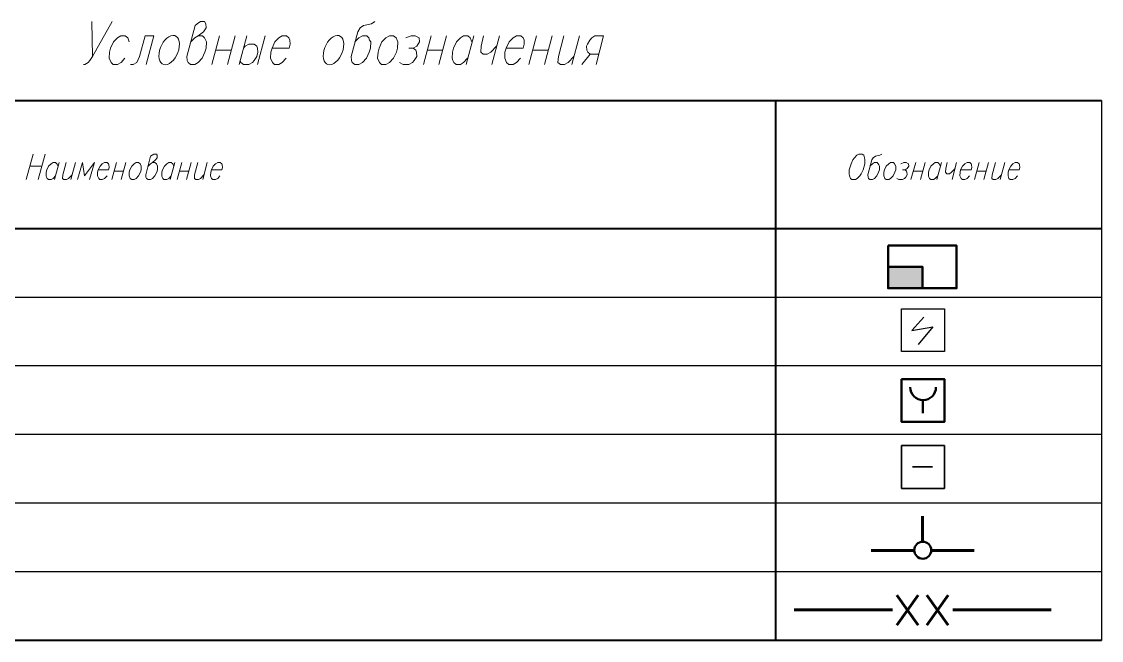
# Model space of a CAD drawing. Header units: millimetres. Extents: x 2185 to 4647, y 1259 to 2456.
# Drawn here: x 2947.2 to 3136.2, y 1302.9 to 1411.2 of the extents above; entities that cross this region are included whole.
import ezdxf

# ---------------------------------------------------------------- set-up
doc = ezdxf.new("R2010")
doc.units = ezdxf.units.MM
for name, color, linetype in [('PDF _0', 7, 'Continuous'), ('PDF _Датчики (Вновь)', 7, 'Continuous'), ('PDF _Линия связи (Вновь)', 7, 'Continuous'), ('PDF _ППК и др. приБоры', 7, 'Continuous'), ('PDF _стены', 7, 'Continuous'), ('PDF _ТаБлица', 7, 'Continuous'), ('PDF _текст', 7, 'Continuous'), ('PDF _Эл. аппараты (Вновь)', 7, 'Continuous')]:
    doc.layers.add(name, color=color, linetype=linetype)

msp = doc.modelspace()

# ---------------------------------------------------------------- linework, layer by layer
msp.add_line((3136.2, 1397.41), (3136.2, 1302.92))
at = {"layer": 'PDF _0', "lineweight": 25}
for points in [[(3136.2, 1362.93), (2858.75, 1362.93)], [(3136.2, 1350.93), (2858.75, 1350.93)], [(3136.2, 1338.92), (2858.75, 1338.92)], [(3136.2, 1326.92), (2858.75, 1326.92)], [(3136.2, 1314.92), (2858.75, 1314.92)], [(3136.2, 1302.92), (2858.75, 1302.92)]]:
    msp.add_lwpolyline(points, dxfattribs=at)
at = {"layer": 'PDF _0', "lineweight": 30}
for points in [[(3108.71, 1353.47), (3101.21, 1353.47), (3101.21, 1360.96), (3108.71, 1360.96)], [(3101.21, 1329.52), (3101.21, 1337.02), (3108.71, 1337.02), (3101.21, 1337.02)], [(3108.71, 1337.02), (3108.71, 1329.52)]]:
    msp.add_lwpolyline(points, close=True, dxfattribs=at)
for points in [[(3105.09, 1359.5), (3102.99, 1357.15), (3106.67, 1357.78), (3104.13, 1354.67)], [(3108.71, 1329.52), (3101.21, 1329.52), (3108.71, 1329.52)]]:
    msp.add_lwpolyline(points, dxfattribs=at)
at = {"layer": 'PDF _Датчики (Вновь)', "lineweight": 50}
msp.add_lwpolyline([(3101.21, 1348.64), (3108.71, 1348.64), (3108.71, 1341.15), (3101.21, 1341.15)], close=True, dxfattribs=at)
msp.add_lwpolyline([(3104.96, 1342.67), (3104.96, 1344.89)], dxfattribs=at)
msp.add_arc((3104.99, 1347.21), 2.25, 180, 0, dxfattribs=at)
at = {"layer": 'PDF _Линия связи (Вновь)', "lineweight": 60}
for points in [[(3104.89, 1320.13), (3104.89, 1324.63)], [(3103.37, 1318.67), (3095.88, 1318.67)], [(3106.42, 1318.67), (3113.91, 1318.67)], [(3100.39, 1310.85), (3104.13, 1305.58)], [(3100.39, 1305.58), (3104.13, 1310.85)], [(3105.66, 1310.85), (3109.4, 1305.58)], [(3105.66, 1305.58), (3109.4, 1310.85)], [(3099.62, 1308.25), (3082.41, 1308.25)], [(3110.17, 1308.25), (3127.38, 1308.25)]]:
    msp.add_lwpolyline(points, dxfattribs=at)
at = {"layer": 'PDF _ППК и др. приБоры', "lineweight": 50}
msp.add_lwpolyline([(3098.86, 1372.01), (3098.86, 1364.52), (3110.86, 1364.52), (3110.86, 1372.01)], close=True, dxfattribs=at)
msp.add_lwpolyline([(3104.89, 1364.52), (3104.89, 1368.26), (3098.86, 1368.26)], dxfattribs=at)
at = {"layer": 'PDF _ППК и др. приБоры', "transparency": 33554559}
for points in [[(3098.86, 1364.52), (3104.89, 1364.52), (3098.86, 1368.26)], [(3104.89, 1364.52), (3098.86, 1368.26), (3104.89, 1368.26)]]:
    msp.add_solid(points, dxfattribs=at)
at = {"layer": 'PDF _стены', "lineweight": 30}
msp.add_lwpolyline([(3103.12, 1333.27), (3106.61, 1333.27)], close=True, dxfattribs=at)
at = {"layer": 'PDF _ТаБлица', "lineweight": 40}
for points in [[(3136.2, 1302.92), (2858.75, 1302.92), (2858.75, 1397.41), (3136.2, 1397.41)], [(3079.24, 1302.92), (3079.24, 1397.41)], [(3136.2, 1374.93), (2858.75, 1374.93)]]:
    msp.add_lwpolyline(points, dxfattribs=at)
at = {"layer": 'PDF _текст', "lineweight": 20}
for points in [[(2963.03, 1411.19), (2959.6, 1405.09), (2959.15, 1404.4), (2958.84, 1404.01), (2958.26, 1403.7), (2958.01, 1403.7)], [(2959.47, 1411.19), (2959.6, 1405.09)], [(2976.81, 1407.63), (2977.51, 1408.33), (2978.08, 1408.71), (2979.03, 1409.41), (2979.47, 1410.11), (2979.41, 1410.81), (2979.22, 1411.19), (2978.52, 1411.19), (2977.89, 1410.81), (2977.57, 1410.49), (2976.11, 1405.09), (2976.17, 1404.4), (2976.36, 1404.01), (2976.74, 1403.7), (2977.51, 1403.7), (2978.08, 1404.01), (2978.78, 1404.78), (2979.28, 1405.86), (2979.47, 1406.55), (2979.54, 1407.63), (2979.22, 1408.33), (2978.84, 1408.71), (2978.08, 1408.71)], [(3009, 1411.19), (3008.43, 1410.81), (3007.04, 1410.49), (3006.46, 1410.11), (3006.02, 1409.41), (3004.88, 1405.09), (3004.94, 1404.4), (3005.07, 1404.01), (3005.51, 1403.7), (3006.21, 1403.7), (3006.84, 1404.01), (3007.54, 1404.78), (3008.05, 1405.86), (3008.24, 1406.55), (3008.31, 1407.63), (3008.11, 1407.95), (3007.99, 1408.33), (3007.61, 1408.71), (3006.84, 1408.71), (3006.21, 1408.33), (3005.51, 1407.63)], [(2966.01, 1407.63), (2965.76, 1408.33), (2965.31, 1408.71), (2964.55, 1408.71), (2963.98, 1408.33), (2963.28, 1407.63), (2962.77, 1406.55), (2962.58, 1405.86), (2962.52, 1404.78), (2962.84, 1404.01), (2963.22, 1403.7), (2963.98, 1403.7), (2964.61, 1404.01), (2965.25, 1404.78)], [(2969, 1403.7), (2970.33, 1408.71), (2968.81, 1408.71), (2967.85, 1405.09), (2967.35, 1404.01), (2966.71, 1403.7), (2966.27, 1403.7)], [(2981.82, 1408.71), (2980.49, 1403.7)], [(2984.55, 1408.71), (2983.22, 1403.7)], [(2986.59, 1408.71), (2985.25, 1403.7)], [(2989.83, 1408.71), (2988.49, 1403.7)], [(2991.03, 1406.55), (2994.02, 1406.55), (2994.21, 1407.25), (2994.14, 1407.95), (2993.95, 1408.33), (2993.57, 1408.71), (2992.81, 1408.71), (2992.24, 1408.33), (2991.54, 1407.63), (2991.03, 1406.55), (2990.84, 1405.86), (2990.78, 1404.78), (2991.1, 1404.01), (2991.48, 1403.7), (2992.24, 1403.7), (2992.81, 1404.01), (2993.51, 1404.78)], [(3014.47, 1408.33), (3015.35, 1408.71), (3016.05, 1408.71), (3016.75, 1408.33), (3016.81, 1407.63), (3016.37, 1406.87), (3015.74, 1406.55), (3014.97, 1406.55)], [(3018.85, 1408.71), (3017.51, 1403.7)], [(3021.58, 1408.71), (3020.24, 1403.7)], [(3025.26, 1404.78), (3024.56, 1404.01), (3023.99, 1403.7), (3023.23, 1403.7), (3022.85, 1404.01), (3022.66, 1404.4), (3022.53, 1404.78), (3022.59, 1405.86), (3022.78, 1406.55), (3023.29, 1407.63), (3023.99, 1408.33), (3024.56, 1408.71), (3025.32, 1408.71), (3025.71, 1408.33), (3026.02, 1407.63)], [(3026.34, 1408.71), (3025.01, 1403.7)], [(3028.06, 1408.71), (3027.61, 1406.87), (3027.55, 1405.86), (3027.99, 1405.48), (3028.69, 1405.48), (3029.33, 1405.86), (3030.34, 1406.87)], [(3030.85, 1408.71), (3029.52, 1403.7)], [(3031.99, 1406.55), (3034.98, 1406.55), (3035.17, 1407.25), (3035.17, 1407.95), (3034.98, 1408.33), (3034.6, 1408.71), (3033.83, 1408.71), (3033.26, 1408.33), (3032.56, 1407.63), (3031.99, 1406.55), (3031.8, 1405.86), (3031.8, 1404.78), (3032.06, 1404.01), (3032.5, 1403.7), (3033.26, 1403.7), (3033.83, 1404.01), (3034.53, 1404.78)], [(3037.33, 1408.71), (3035.99, 1403.7)], [(3040.06, 1408.71), (3038.72, 1403.7)], [(3042.09, 1408.71), (3041.14, 1405.09), (3041.07, 1404.01), (3041.52, 1403.7), (3042.22, 1403.7), (3042.85, 1404.01), (3043.87, 1405.09)], [(3044.82, 1408.71), (3043.49, 1403.7)], [(3047.74, 1403.7), (3049.07, 1408.71), (3047.55, 1408.71), (3046.98, 1408.33), (3046.66, 1407.95), (3046.22, 1407.25), (3046.09, 1406.87), (3046.15, 1406.17), (3046.28, 1405.86), (3046.73, 1405.48), (3048.19, 1405.48)], [(2986.02, 1406.55), (2986.33, 1406.87), (2986.97, 1407.25), (2987.67, 1407.25), (2987.92, 1407.25), (2988.37, 1406.87), (2988.49, 1406.55), (2988.56, 1405.86), (2988.37, 1405.09), (2987.92, 1404.4), (2987.6, 1404.01), (2986.97, 1403.7), (2986.02, 1403.7), (2985.57, 1404.01), (2985.44, 1404.4)], [(3015.74, 1406.55), (3016.18, 1406.17), (3016.31, 1405.86), (3016.37, 1405.09), (3015.93, 1404.4), (3015.61, 1404.01), (3014.97, 1403.7), (3013.96, 1403.7), (3013.32, 1404.01)], [(2981.19, 1406.17), (2983.92, 1406.17)], [(3018.15, 1406.17), (3020.88, 1406.17)], [(3036.63, 1406.17), (3039.42, 1406.17)], [(3045.26, 1403.7), (3046.73, 1405.48)], [(2949.18, 1388.01), (2947.98, 1383.57)], [(2950.07, 1383.57), (2951.28, 1388.01)], [(2969.31, 1385.92), (2969.76, 1386.3), (2970.08, 1386.55), (2970.65, 1387), (2970.9, 1387.38), (2970.9, 1387.82), (2970.77, 1388.01), (2970.33, 1388.01), (2970.01, 1387.82), (2969.76, 1387.63), (2968.93, 1384.39), (2968.93, 1383.95), (2969.06, 1383.76), (2969.31, 1383.57), (2969.76, 1383.57), (2970.08, 1383.76), (2970.52, 1384.2), (2970.84, 1384.84), (2970.97, 1385.28), (2970.97, 1385.92), (2970.77, 1386.3), (2970.52, 1386.55), (2970.08, 1386.55)], [(3097.78, 1388.01), (3097.4, 1387.82), (3096.64, 1387.63), (3096.26, 1387.38), (3096, 1387), (3095.31, 1384.39), (3095.37, 1383.95), (3095.43, 1383.76), (3095.69, 1383.57), (3096.13, 1383.57), (3096.51, 1383.76), (3096.89, 1384.2), (3097.21, 1384.84), (3097.34, 1385.28), (3097.34, 1385.92), (3097.27, 1386.11), (3097.15, 1386.3), (3096.96, 1386.55), (3096.51, 1386.55), (3096.13, 1386.3), (3095.69, 1385.92)], [(2948.61, 1385.92), (2950.71, 1385.92)], [(2953.12, 1384.2), (2952.68, 1383.76), (2952.36, 1383.57), (2951.91, 1383.57), (2951.66, 1383.76), (2951.53, 1383.95), (2951.47, 1384.2), (2951.47, 1384.84), (2951.6, 1385.28), (2951.91, 1385.92), (2952.36, 1386.3), (2952.68, 1386.55), (2953.12, 1386.55), (2953.37, 1386.3), (2953.56, 1385.92)], [(2953.76, 1386.55), (2952.93, 1383.57)], [(2954.96, 1386.55), (2954.39, 1384.39), (2954.33, 1383.76), (2954.58, 1383.57), (2955.03, 1383.57), (2955.41, 1383.76), (2956.04, 1384.39)], [(2956.61, 1386.55), (2955.79, 1383.57)], [(2959.09, 1383.57), (2959.92, 1386.55), (2958.2, 1384.2), (2957.82, 1386.55), (2956.99, 1383.57)], [(2960.61, 1385.28), (2962.39, 1385.28), (2962.52, 1385.66), (2962.46, 1386.11), (2962.39, 1386.3), (2962.14, 1386.55), (2961.69, 1386.55), (2961.31, 1386.3), (2960.93, 1385.92), (2960.61, 1385.28), (2960.49, 1384.84), (2960.49, 1384.2), (2960.68, 1383.76), (2960.87, 1383.57), (2961.31, 1383.57), (2961.69, 1383.76), (2962.14, 1384.2)], [(2963.79, 1386.55), (2962.96, 1383.57)], [(2965.44, 1386.55), (2964.61, 1383.57)], [(2973.38, 1384.2), (2972.93, 1383.76), (2972.62, 1383.57), (2972.11, 1383.57), (2971.92, 1383.76), (2971.79, 1383.95), (2971.73, 1384.2), (2971.73, 1384.84), (2971.85, 1385.28), (2972.17, 1385.92), (2972.62, 1386.3), (2972.93, 1386.55), (2973.38, 1386.55), (2973.63, 1386.3), (2973.82, 1385.92)], [(2974.01, 1386.55), (2973.19, 1383.57)], [(2975.22, 1386.55), (2974.39, 1383.57)], [(2976.87, 1386.55), (2976.05, 1383.57)], [(2978.01, 1386.55), (2977.44, 1384.39), (2977.44, 1383.76), (2977.7, 1383.57), (2978.14, 1383.57), (2978.52, 1383.76), (2979.09, 1384.39)], [(2979.67, 1386.55), (2978.9, 1383.57)], [(2980.43, 1385.28), (2982.21, 1385.28), (2982.33, 1385.66), (2982.27, 1386.11), (2982.21, 1386.3), (2981.95, 1386.55), (2981.51, 1386.55), (2981.13, 1386.3), (2980.74, 1385.92), (2980.43, 1385.28), (2980.3, 1384.84), (2980.24, 1384.2), (2980.43, 1383.76), (2980.68, 1383.57), (2981.13, 1383.57), (2981.51, 1383.76), (2981.89, 1384.2)], [(3101.08, 1386.3), (3101.59, 1386.55), (3102.04, 1386.55), (3102.42, 1386.3), (3102.48, 1385.92), (3102.23, 1385.47), (3101.85, 1385.28), (3101.4, 1385.28)], [(3103.69, 1386.55), (3102.86, 1383.57)], [(3105.34, 1386.55), (3104.51, 1383.57)], [(3107.56, 1384.2), (3107.12, 1383.76), (3106.8, 1383.57), (3106.36, 1383.57), (3106.1, 1383.76), (3105.97, 1383.95), (3105.91, 1384.2), (3105.91, 1384.84), (3106.04, 1385.28), (3106.36, 1385.92), (3106.8, 1386.3), (3107.12, 1386.55), (3107.56, 1386.55), (3107.82, 1386.3), (3108.01, 1385.92)], [(3108.2, 1386.55), (3107.37, 1383.57)], [(3109.21, 1386.55), (3108.96, 1385.47), (3108.9, 1384.84), (3109.15, 1384.58), (3109.59, 1384.58), (3109.98, 1384.84), (3110.61, 1385.47)], [(3110.86, 1386.55), (3110.1, 1383.57)], [(3111.56, 1385.28), (3113.4, 1385.28), (3113.53, 1385.66), (3113.47, 1386.11), (3113.4, 1386.3), (3113.15, 1386.55), (3112.71, 1386.55), (3112.32, 1386.3), (3111.88, 1385.92), (3111.56, 1385.28), (3111.5, 1384.84), (3111.44, 1384.2), (3111.63, 1383.76), (3111.88, 1383.57), (3112.32, 1383.57), (3112.71, 1383.76), (3113.09, 1384.2)], [(3114.8, 1386.55), (3113.98, 1383.57)], [(3116.45, 1386.55), (3115.63, 1383.57)], [(3117.66, 1386.55), (3117.09, 1384.39), (3117.02, 1383.76), (3117.28, 1383.57), (3117.72, 1383.57), (3118.1, 1383.76), (3118.74, 1384.39)], [(3119.31, 1386.55), (3118.48, 1383.57)], [(3120.01, 1385.28), (3121.79, 1385.28), (3121.91, 1385.66), (3121.85, 1386.11), (3121.79, 1386.3), (3121.53, 1386.55), (3121.09, 1386.55), (3120.71, 1386.3), (3120.33, 1385.92), (3120.01, 1385.28), (3119.88, 1384.84), (3119.88, 1384.2), (3120.01, 1383.76), (3120.26, 1383.57), (3120.71, 1383.57), (3121.09, 1383.76), (3121.53, 1384.2)], [(2963.41, 1385.03), (2965.06, 1385.03)], [(2974.78, 1385.03), (2976.43, 1385.03)], [(3101.85, 1385.28), (3102.1, 1385.03), (3102.16, 1384.84), (3102.23, 1384.39), (3101.97, 1383.95), (3101.72, 1383.76), (3101.4, 1383.57), (3100.77, 1383.57), (3100.39, 1383.76)], [(3103.31, 1385.03), (3104.96, 1385.03)], [(3114.36, 1385.03), (3116.01, 1385.03)]]:
    msp.add_lwpolyline(points, dxfattribs=at)
for points in [[(3011.61, 1408.71), (3012.31, 1408.71), (3012.75, 1408.33), (3013.07, 1407.63), (3013, 1406.55), (3012.81, 1405.86), (3012.31, 1404.78), (3011.61, 1404.01), (3010.97, 1403.7), (3010.21, 1403.7), (3009.83, 1404.01), (3009.51, 1404.78), (3009.58, 1405.86), (3009.77, 1406.55), (3010.27, 1407.63), (3010.97, 1408.33)], [(3093.72, 1388.01), (3094.35, 1388.01), (3094.61, 1387.82), (3094.73, 1387.38), (3094.8, 1387), (3094.8, 1386.3), (3094.48, 1385.28), (3094.16, 1384.58), (3093.91, 1384.2), (3093.46, 1383.76), (3093.15, 1383.57), (3092.51, 1383.57), (3092.26, 1383.76), (3092.13, 1384.2), (3092.07, 1384.58), (3092.07, 1385.28), (3092.38, 1386.3), (3092.7, 1387), (3092.96, 1387.38), (3093.4, 1387.82)], [(2967.22, 1386.55), (2967.66, 1386.55), (2967.92, 1386.3), (2968.11, 1385.92), (2968.11, 1385.28), (2967.98, 1384.84), (2967.66, 1384.2), (2967.22, 1383.76), (2966.9, 1383.57), (2966.46, 1383.57), (2966.2, 1383.76), (2966.01, 1384.2), (2966.01, 1384.84), (2966.14, 1385.28), (2966.46, 1385.92), (2966.9, 1386.3)], [(3099.31, 1386.55), (3099.81, 1386.55), (3100.01, 1386.3), (3100.2, 1385.92), (3100.2, 1385.28), (3100.07, 1384.84), (3099.75, 1384.2), (3099.31, 1383.76), (3098.99, 1383.57), (3098.54, 1383.57), (3098.29, 1383.76), (3098.1, 1384.2), (3098.1, 1384.84), (3098.23, 1385.28), (3098.54, 1385.92), (3098.99, 1386.3)]]:
    msp.add_lwpolyline(points, close=True, dxfattribs=at)
for centre in [(2973.02, 1406.21), (3001.78, 1406.21)]:
    msp.add_ellipse(centre, major_axis=(1.06, 2.5), ratio=0.578346, start_param=0.466345, end_param=6.74953, dxfattribs=at)
at = {"layer": 'PDF _Эл. аппараты (Вновь)', "lineweight": 50}
msp.add_circle((3104.93, 1318.7), 1.49, dxfattribs=at)
msp.add_circle((3104.93, 1318.7), 1.49, dxfattribs=at)

doc.saveas('drawing.dxf')
